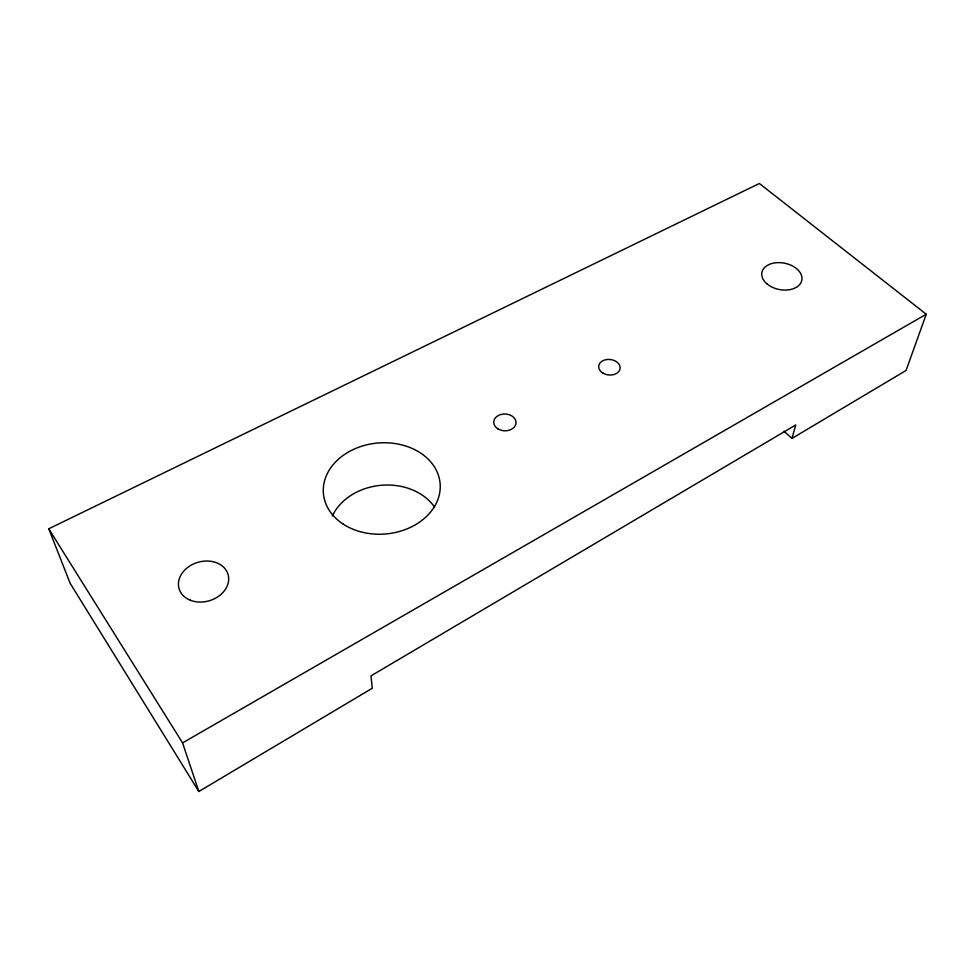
<?xml version="1.0" encoding="UTF-8"?>
<svg xmlns="http://www.w3.org/2000/svg" width="975" height="975" viewBox="0 0 975 975"><rect width="100%" height="100%" fill="white"/><g stroke="black" fill="none" stroke-linecap="round" stroke-linejoin="round"><path stroke-width="1.46" d="M791.968 438.409L795.758 424.942L370.975 675.882L372.267 688.253L198.839 791.505L70.2 583.391L48.75 528.791L759.367 183.495L926.25 314.23L906.068 370.476L791.968 438.409L784.083 431.242M198.839 791.505L182.581 742.889L926.25 314.23M48.75 528.791L182.581 742.889M332.353 515.982A56.367 45.021 -5.3 0 1 381.359 485.27A56.367 45.021 -5.3 0 1 434.631 507.232M190.332 600.234A25.508 20.048 -16 0 0 228.686 579.54A25.508 20.048 -16 0 0 191.661 564.866A25.508 20.048 -16 0 0 190.332 600.234M767.337 284.188A20.329 13.431 10.9 0 0 801.182 282.214A20.329 13.431 10.9 0 0 777.099 262.653A20.329 13.431 10.9 0 0 767.337 284.188M343.334 524.209A58.573 45.642 -4.8 0 0 439.164 495.373A58.573 45.642 -4.8 0 0 362.785 445.88A58.573 45.642 -4.8 0 0 343.334 524.209M497.859 428.842A11.152 8.409 1.9 0 0 515.885 423.869A11.152 8.409 1.9 0 0 500.882 414.497A11.152 8.409 1.9 0 0 497.859 428.842M603.098 373.206A10.749 7.763 6.2 0 0 620.076 368.623A10.749 7.763 6.2 0 0 605.085 359.885A10.749 7.763 6.2 0 0 603.098 373.206"/></g></svg>
